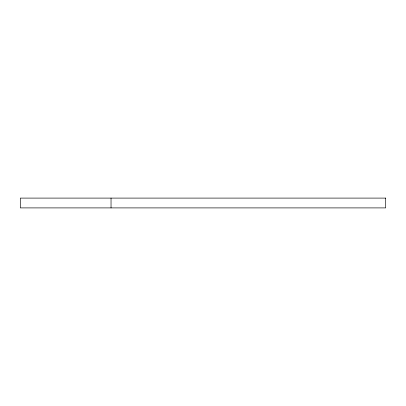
<?xml version="1.0" encoding="UTF-8"?>
<svg xmlns="http://www.w3.org/2000/svg" width="406" height="406" viewBox="0 0 406 406"><rect width="100%" height="100%" fill="white"/><g stroke="black" fill="none" stroke-linecap="round" stroke-linejoin="round"><path stroke-width="0.61" d="M111.036 198.098L111.036 207.902M385.7 198.098L20.3 198.098L20.3 207.902L385.7 207.902L385.7 198.098"/></g></svg>
